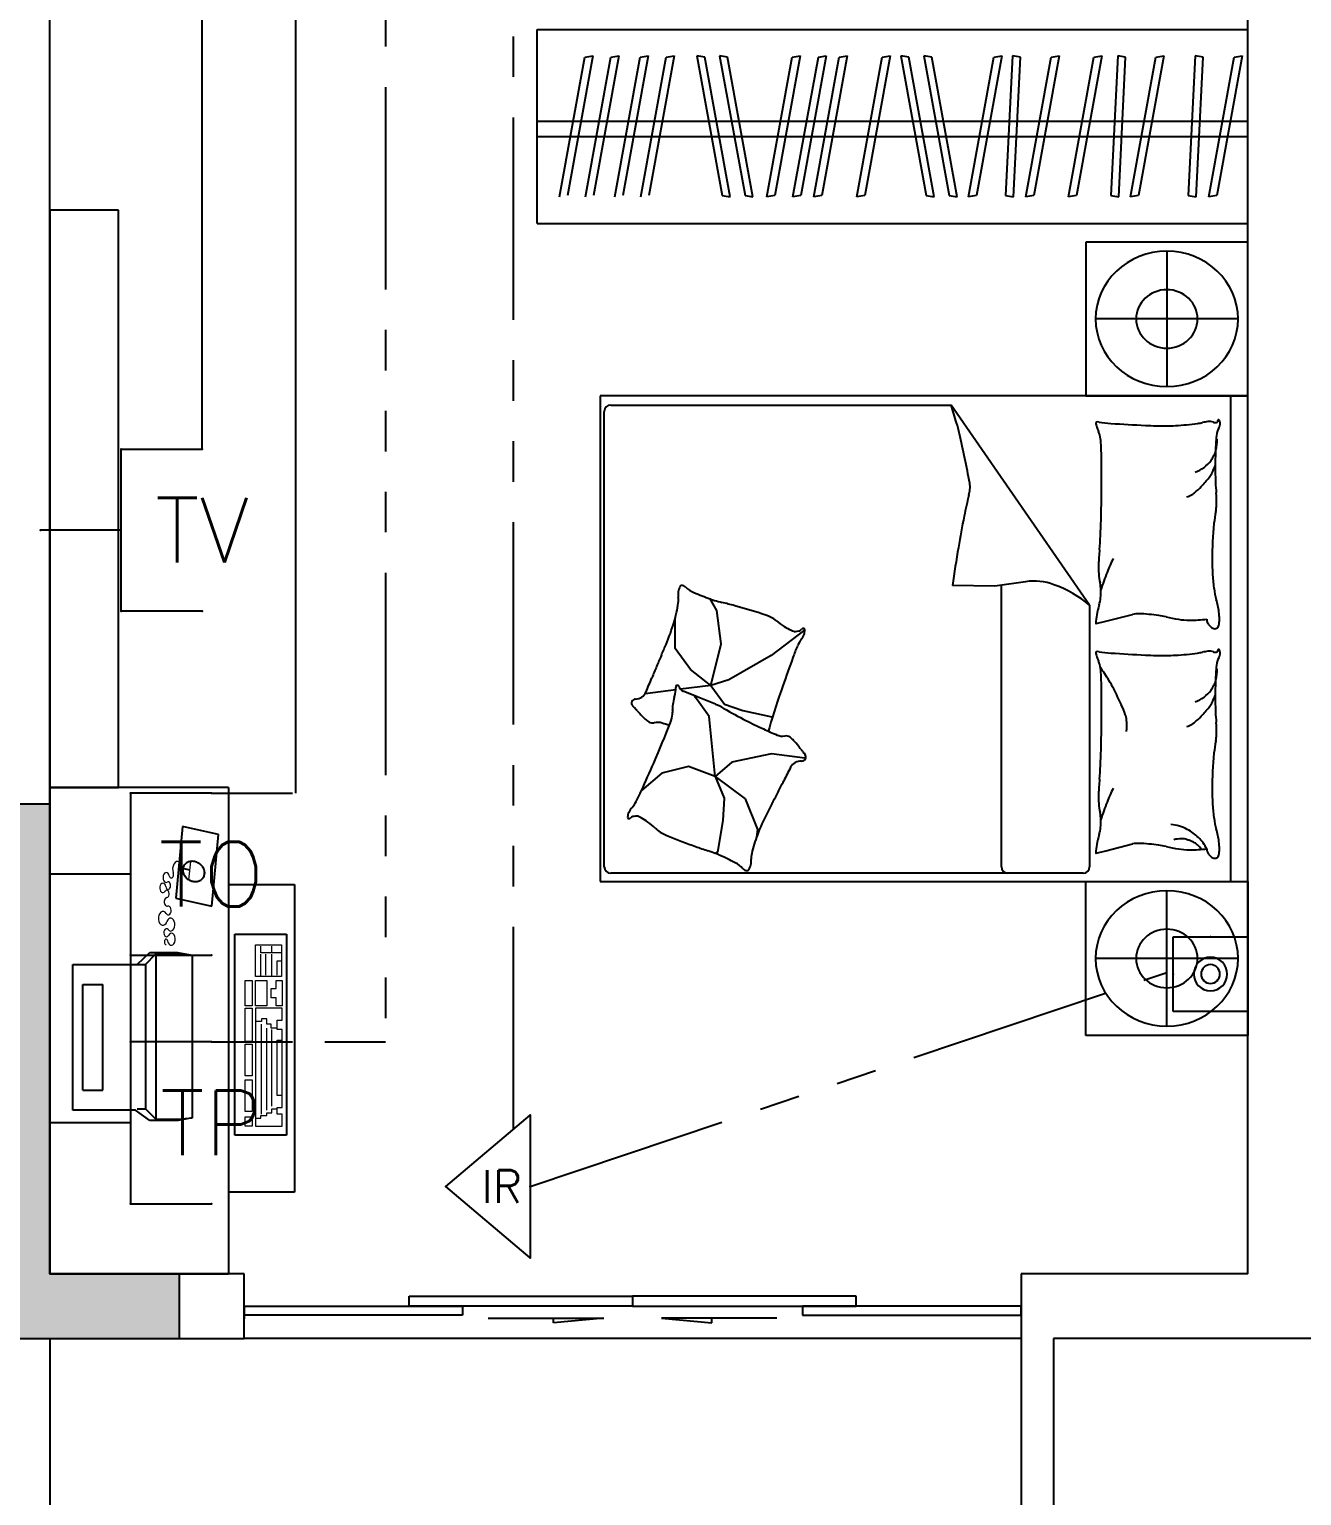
# Model space of a CAD drawing. Extents: x -41969 to 449372, y 65390 to 759577.
# Drawn here: x 286521 to 290451, y 702507 to 707036 of the extents above; entities that cross this region are included whole.
import ezdxf
from ezdxf.enums import TextEntityAlignment as Align

# ---------------------------------------------------------------- set-up
doc = ezdxf.new("R2010")
doc.units = 0
doc.header["$LTSCALE"] = 1000
doc.header["$MEASUREMENT"] = 0
for name, pattern in [('DASH', [0.35, 0.25, -0.1]), ('PHANTOM2', [1.25, 0.625, -0.125, 0.125, -0.125, 0.125, -0.125]), ('PHANTOM3', [1.5, 0.625, -0.125, 0.125, -0.125, 0.125, -0.125, 0.125, -0.125])]:
    doc.linetypes.add(name, pattern=pattern)
for name, color, linetype in [('EQUIP-消防', 241, 'Continuous'), ('EQUIP-通讯', 241, 'Continuous'), ('IN-door', 2, 'Continuous'), ('jg新结构柱', 9, 'Continuous'), ('WALL', 7, 'Continuous'), ('WIRE-照明', 120, 'Continuous'), ('装修家具', 8, 'Continuous')]:
    doc.layers.add(name, color=color, linetype=linetype)
doc.styles.add('_TEL_DIM', font='SIMPLEX', dxfattribs={"width": 0.8, "height": 3.5, "bigfont": 'HZTXT'})
doc.styles.add('DIM_FONT', font='SIMPLEX', dxfattribs={"width": 0.7, "bigfont": 'GBCBIG'})
doc.styles.get("Standard").update_dxf_attribs({"font": 'gbenor.shx', "bigfont": 'gbcbig.shx'})
doc.linetypes.add('TV', pattern='A,2.8,-0.1,["TV",_TEL_DIM,S=0.07,R=0,X=0,Y=-0.1],-0.52', length=3.42)

# ---------------------------------------------------------------- blocks, each defined once
blk = doc.blocks.new('A$C65FF3140')
at = {"color": 8}
for p, q in [((-8395.1, -6256.7), (-8395.1, -5656.7)), ((-8395.1, -5656.7), (-6200, -5656.7)), ((-8326.2, -6173.6), (-8247.9, -5742.2)), ((-8223.2, -5738.5), (-8301.6, -6169.9)), ((-8247.9, -5742.2), (-8223.2, -5738.5)), ((-8245.7, -6173.6), (-8167.3, -5742.2)), ((-8142.7, -5738.5), (-8221.1, -6169.9)), ((-8167.3, -5742.2), (-8142.7, -5738.5)), ((-8155.3, -6173.6), (-8077, -5742.2)), ((-8052.3, -5738.5), (-8130.7, -6169.9)), ((-8077, -5742.2), (-8052.3, -5738.5)), ((-8074.8, -6173.6), (-7996.4, -5742.2)), ((-7971.8, -5738.5), (-8050.1, -6169.9)), ((-7996.4, -5742.2), (-7971.8, -5738.5)), ((-7901.5, -5738.5), (-7823.2, -6169.9)), ((-7876.9, -5742.2), (-7901.5, -5738.5)), ((-7798.5, -6173.6), (-7876.9, -5742.2)), ((-7831.3, -5738.5), (-7752.9, -6169.9)), ((-7806.6, -5742.2), (-7831.3, -5738.5)), ((-7728.3, -6173.6), (-7806.6, -5742.2)), ((-7685.3, -6173.6), (-7606.9, -5742.2)), ((-7582.3, -5738.5), (-7660.6, -6169.9)), ((-7606.9, -5742.2), (-7582.3, -5738.5)), ((-7604.8, -6173.6), (-7526.4, -5742.2)), ((-7501.8, -5738.5), (-7580.1, -6169.9)), ((-7540.3, -6173.6), (-7462, -5742.2)), ((-7526.4, -5742.2), (-7501.8, -5738.5)), ((-7437.3, -5738.5), (-7515.7, -6169.9)), ((-7462, -5742.2), (-7437.3, -5738.5)), ((-7407.8, -6173.6), (-7329.5, -5742.2)), ((-7304.8, -5738.5), (-7383.2, -6169.9)), ((-7329.5, -5742.2), (-7304.8, -5738.5)), ((-7271.2, -5738.5), (-7192.9, -6169.9)), ((-7246.6, -5742.2), (-7271.2, -5738.5)), ((-7168.2, -6173.6), (-7246.6, -5742.2)), ((-7201, -5738.5), (-7122.6, -6169.9)), ((-7176.3, -5742.2), (-7201, -5738.5)), ((-7098, -6173.6), (-7176.3, -5742.2)), ((-7062.7, -6173.6), (-6984.3, -5742.2)), ((-6959.7, -5738.5), (-7038, -6169.9)), ((-6984.3, -5742.2), (-6959.7, -5738.5)), ((-6926.6, -5738.5), (-6948.2, -6169.9)), ((-6901.9, -5742.2), (-6926.6, -5738.5)), ((-6923.6, -6173.6), (-6901.9, -5742.2)), ((-6885.3, -6173.6), (-6807, -5742.2)), ((-6782.3, -5738.5), (-6860.7, -6169.9)), ((-6807, -5742.2), (-6782.3, -5738.5)), ((-6753.9, -6173.6), (-6675.5, -5742.2)), ((-6650.9, -5738.5), (-6729.2, -6169.9)), ((-6675.5, -5742.2), (-6650.9, -5738.5)), ((-6601.8, -5738.5), (-6623.5, -6169.9)), ((-6577.2, -5742.2), (-6601.8, -5738.5)), ((-6598.8, -6173.6), (-6577.2, -5742.2)), ((-6562.7, -6173.6), (-6484.3, -5742.2)), ((-6459.7, -5738.5), (-6538, -6169.9)), ((-6484.3, -5742.2), (-6459.7, -5738.5)), ((-6362.8, -5738.5), (-6384.5, -6169.9)), ((-6338.2, -5742.2), (-6362.8, -5738.5)), ((-6359.9, -6173.6), (-6338.2, -5742.2)), ((-6319.9, -6173.6), (-6241.6, -5742.2)), ((-6216.9, -5738.5), (-6295.3, -6169.9)), ((-6241.6, -5742.2), (-6216.9, -5738.5)), ((-8395.1, -5940.2), (-6200, -5940.2)), ((-6200, -5988.5), (-8395.1, -5988.5)), ((-7823.2, -6169.9), (-7798.5, -6173.6)), ((-7752.9, -6169.9), (-7728.3, -6173.6)), ((-7660.6, -6169.9), (-7685.3, -6173.6)), ((-7580.1, -6169.9), (-7604.8, -6173.6)), ((-7515.7, -6169.9), (-7540.3, -6173.6)), ((-7383.2, -6169.9), (-7407.8, -6173.6)), ((-7192.9, -6169.9), (-7168.2, -6173.6)), ((-7122.6, -6169.9), (-7098, -6173.6)), ((-7038, -6169.9), (-7062.7, -6173.6)), ((-6948.2, -6169.9), (-6923.6, -6173.6)), ((-6860.7, -6169.9), (-6885.3, -6173.6)), ((-6729.2, -6169.9), (-6753.9, -6173.6)), ((-6623.5, -6169.9), (-6598.8, -6173.6)), ((-6538, -6169.9), (-6562.7, -6173.6)), ((-6384.5, -6169.9), (-6359.9, -6173.6)), ((-6295.3, -6169.9), (-6319.9, -6173.6)), ((-9688.4, -6215), (-9900, -6215)), ((-9900, -6215), (-9900, -7998)), ((-9688.4, -7998), (-9688.4, -6215)), ((-8395.1, -6256.7), (-6200, -6256.7)), ((-6200, -6313.6), (-6700, -6313.6)), ((-6700, -6313.6), (-6700, -6788.6)), ((-6200, -6788.6), (-6200, -6313.6)), ((-6450, -6342.1), (-6450, -6760.1)), ((-6230, -6551.1), (-6670, -6551.1)), ((-6200, -6788.6), (-8200, -6788.6)), ((-8200, -6788.6), (-8200, -8288.6)), ((-6700, -6788.6), (-6200, -6788.6)), ((-6700, -6788.6), (-6200, -6788.6)), ((-6252.4, -8288.6), (-6252.4, -6788.6)), ((-6200, -8288.6), (-6200, -6788.6)), ((-8187.8, -8242.8), (-8187.8, -6837)), ((-8167.8, -6817), (-7115.9, -6817)), ((-6688.5, -7435.1), (-7115.9, -6817)), ((-6981.6, -7376.2), (-7111.7, -7374.5)), ((-6886.2, -7362.6), (-6981.6, -7376.2)), ((-6961.1, -8242.8), (-6961.1, -7373.3)), ((-7840.3, -7451.9), (-7860.3, -7415.8)), ((-7826.4, -7554.6), (-7840.3, -7451.9)), ((-6688.5, -7435.1), (-6688.5, -8242.8)), ((-6638.3, -7484), (-6555.7, -7463.4)), ((-7968.7, -7568.5), (-7968.7, -7475.6)), ((-7568.4, -7511), (-7672.4, -7590.2)), ((-6668.3, -7491.5), (-6638.3, -7484)), ((-7858, -7683.1), (-7826.4, -7554.6)), ((-7921.3, -7633.7), (-7968.7, -7568.5)), ((-7672.4, -7590.2), (-7802.7, -7665.3)), ((-7858, -7683.1), (-7921.3, -7633.7)), ((-7966.9, -7696.7), (-8061.5, -7708.6)), ((-7858, -7683.1), (-7952.2, -7694.9)), ((-7802.7, -7665.3), (-7858, -7683.1)), ((-7858, -7683.1), (-7816.6, -7740.5)), ((-7900.5, -7718.3), (-7944, -7700.6)), ((-7900, -7728.7), (-7908.6, -7716.7)), ((-7844.2, -7741.3), (-7900.5, -7718.3)), ((-7863.9, -7778.6), (-7900, -7728.7)), ((-7816.6, -7740.5), (-7759.3, -7760.2)), ((-7845, -7964.4), (-7863.9, -7778.6)), ((-7759.3, -7760.2), (-7670.4, -7780)), ((-7793.5, -7919.6), (-7845, -7964.4)), ((-7671.4, -7893.8), (-7793.5, -7919.6)), ((-7568.3, -7907.6), (-7671.4, -7893.8)), ((-8010.1, -7954), (-8072.6, -8007.6)), ((-7927.5, -7933.4), (-8010.1, -7954)), ((-7845, -7964.4), (-7927.5, -7933.4)), ((-7845, -7964.4), (-7752.2, -8033.2)), ((-7845, -7964.4), (-7817.5, -8031.4)), ((-9900, -7998), (-9900, -9500)), ((-9730.3, -7998), (-9900, -7998)), ((-9900, -7998), (-9688.4, -7998)), ((-9348.3, -7998), (-9730.3, -7998)), ((-9348.3, -7998), (-9348.3, -9500)), ((-7817.5, -8031.4), (-7821, -8100.3)), ((-7752.2, -8033.2), (-7714.4, -8127.8)), ((-7821, -8100.3), (-7838.2, -8198.3)), ((-9490.6, -8118.8, -88.9), (-9511.1, -8340.3, -88.9)), ((-9379.3, -8143.2, -88.9), (-9490.6, -8118.8, -88.9)), ((-9399.8, -8364.7, -88.9), (-9379.3, -8143.2, -88.9)), ((-7714.4, -8127.8), (-7717.8, -8151.9)), ((-6668.3, -8200.8), (-6638.3, -8193.3)), ((-6638.3, -8193.3), (-6555.7, -8172.6)), ((-7838.2, -8198.3), (-7844.6, -8201.6)), ((-9467.4, -8253.6, -88.9), (-9489.4, -8248.7, -88.9)), ((-6708.5, -8262.8), (-8167.8, -8262.8)), ((-9348.3, -8297.9), (-9144.6, -8297.9)), ((-9144.6, -8297.9), (-9144.6, -9248.2)), ((-8200, -8288.6), (-6200, -8288.6)), ((-6700, -8763.6), (-6700, -8288.6)), ((-6700, -8288.6), (-6200, -8288.6)), ((-6450, -8735.1), (-6450, -8317.1)), ((-6200, -8288.6), (-6200, -8763.6)), ((-9511.1, -8340.3, -88.9), (-9399.8, -8364.7, -88.9)), ((-9328.2, -9072.3), (-9328.2, -8451.4)), ((-9328.2, -8451.4), (-9169.1, -8451.4)), ((-9169.1, -8451.4), (-9169.1, -9072.3)), ((-9630.6, -8544.9), (-9590.8, -8508.2)), ((-9604.1, -8544.9), (-9572.2, -8512.3)), ((-9590.8, -8508.2), (-9505.9, -8508.2)), ((-9572.2, -8512.3), (-9572.2, -9022.9)), ((-9572.2, -8512.3), (-9503.3, -8512.3)), ((-9505.9, -8508.2), (-9460.8, -8516.3)), ((-9503.3, -8512.3), (-9460.8, -8516.3)), ((-9829.5, -8994.3), (-9829.5, -8544.9)), ((-9829.5, -8544.9), (-9630.6, -8544.9)), ((-9630.6, -8544.9), (-9604.1, -8544.9)), ((-9604.1, -8544.9), (-9604.1, -8990.2)), ((-9460.8, -8516.3), (-9460.8, -9018.8)), ((-6230, -8526.1), (-6670, -8526.1)), ((-9797.7, -8933), (-9797.7, -8606.2)), ((-9797.7, -8606.2), (-9736.7, -8606.2)), ((-9736.7, -8933), (-9736.7, -8606.2)), ((-6200, -8763.6), (-6700, -8763.6)), ((-9797.7, -8933), (-9736.7, -8933)), ((-9635.9, -8994.3), (-9829.5, -8994.3)), ((-9590.8, -9027), (-9635.9, -8994.3)), ((-9630.6, -8990.2), (-9604.1, -8990.2)), ((-9604.1, -8990.2), (-9572.2, -9022.9)), ((-9503.3, -9027), (-9590.8, -9027)), ((-9572.2, -9022.9), (-9503.3, -9022.9)), ((-9460.8, -9018.8), (-9503.3, -9027)), ((-9503.3, -9022.9), (-9460.8, -9018.8)), ((-9169.1, -9072.3), (-9328.2, -9072.3)), ((-9144.6, -9248.2), (-9348.3, -9248.2)), ((-9900, -9500), (-9348.3, -9500))]:
    blk.add_line(p, q, dxfattribs=at)
at = {"color": 8, "lineweight": 13}
for p, q in [((-9470.5, -8283.3, -88.9), (-9464.6, -8226.3, -88.9)), ((-9264.6, -8582.1), (-9264.6, -8484.1)), ((-9264.6, -8484.1), (-9185, -8484.1)), ((-9248.7, -8508.6), (-9248.7, -8488.1)), ((-9214.2, -8508.6), (-9248.7, -8508.6)), ((-9248.7, -8582.1), (-9248.7, -8512.6)), ((-9232.7, -8578), (-9232.7, -8512.6)), ((-9214.2, -8508.6), (-9214.2, -8488.1)), ((-9185, -8508.6), (-9214.2, -8508.6)), ((-9214.2, -8582.1), (-9214.2, -8512.6)), ((-9185, -8484.1), (-9185, -8582.1)), ((-9198.3, -8533.1), (-9185, -8533.1)), ((-9198.3, -8578), (-9198.3, -8533.1)), ((-9296.4, -8594.3), (-9275.2, -8594.3)), ((-9296.4, -8672), (-9296.4, -8594.3)), ((-9275.2, -8594.3), (-9275.2, -8672)), ((-9185, -8582.1), (-9264.6, -8582.1)), ((-9264.6, -8594.3), (-9230.1, -8594.3)), ((-9264.6, -8672), (-9264.6, -8594.3)), ((-9230.1, -8594.3), (-9230.1, -8672)), ((-9200.9, -8594.3), (-9182.4, -8594.3)), ((-9200.9, -8618.9), (-9200.9, -8594.3)), ((-9182.4, -8594.3), (-9182.4, -8672)), ((-9216.8, -8618.9), (-9200.9, -8618.9)), ((-9216.8, -8647.5), (-9216.8, -8618.9)), ((-9200.9, -8647.5), (-9216.8, -8647.5)), ((-9200.9, -8672), (-9200.9, -8647.5)), ((-9275.2, -8672), (-9296.4, -8672)), ((-9296.4, -8782.3), (-9296.4, -8680.1)), ((-9296.4, -8680.1), (-9275.2, -8680.1)), ((-9275.2, -8680.1), (-9275.2, -8782.3)), ((-9230.1, -8672), (-9264.6, -8672)), ((-9264.6, -8680.1), (-9264.6, -9043.7)), ((-9182.4, -8680.1), (-9264.6, -8680.1)), ((-9182.4, -8672), (-9200.9, -8672)), ((-9182.4, -8716.9), (-9182.4, -8680.1)), ((-9246, -8721), (-9261.9, -8721)), ((-9246, -8712.8), (-9246, -8721)), ((-9230.1, -8712.8), (-9246, -8712.8)), ((-9246, -9006.9), (-9246, -8729.1)), ((-9230.1, -8729.1), (-9230.1, -8712.8)), ((-9216.8, -8729.1), (-9230.1, -8729.1)), ((-9216.8, -8741.4), (-9216.8, -8729.1)), ((-9198.3, -8745.5), (-9198.3, -8716.9)), ((-9198.3, -8716.9), (-9182.4, -8716.9)), ((-9275.2, -8782.3), (-9296.4, -8782.3)), ((-9230.1, -8994.7), (-9230.1, -8741.4)), ((-9200.9, -8741.4), (-9216.8, -8741.4)), ((-9214.2, -8982.4), (-9214.2, -8745.5)), ((-9182.4, -8745.5), (-9198.3, -8745.5)), ((-9198.3, -8949.7), (-9198.3, -8778.2)), ((-9198.3, -8778.2), (-9182.4, -8778.2)), ((-9182.4, -8986.5), (-9182.4, -8745.5)), ((-9296.4, -8888.5), (-9296.4, -8790.4)), ((-9296.4, -8790.4), (-9275.2, -8790.4)), ((-9275.2, -8790.4), (-9275.2, -8888.5)), ((-9275.2, -8888.5), (-9296.4, -8888.5)), ((-9296.4, -8998.8), (-9296.4, -8900.7)), ((-9296.4, -8900.7), (-9275.2, -8900.7)), ((-9275.2, -8900.7), (-9275.2, -8998.8)), ((-9182.4, -8949.7), (-9198.3, -8949.7)), ((-9275.2, -8998.8), (-9296.4, -8998.8)), ((-9248.7, -9011), (-9230.1, -9011)), ((-9248.7, -9019.2), (-9248.7, -9011)), ((-9230.1, -9002.8), (-9214.2, -9002.8)), ((-9230.1, -9011), (-9230.1, -9002.8)), ((-9214.2, -8990.6), (-9198.3, -8990.6)), ((-9214.2, -9002.8), (-9214.2, -8990.6)), ((-9198.3, -8986.5), (-9182.4, -8986.5)), ((-9198.3, -9006.9), (-9198.3, -8986.5)), ((-9182.4, -9006.9), (-9198.3, -9006.9)), ((-9182.4, -9043.7), (-9182.4, -9006.9)), ((-9296.4, -9015.1), (-9275.2, -9015.1)), ((-9296.4, -9043.7), (-9296.4, -9015.1)), ((-9275.2, -9043.7), (-9296.4, -9043.7)), ((-9275.2, -9015.1), (-9275.2, -9043.7)), ((-9264.6, -9043.7), (-9182.4, -9043.7)), ((-9261.9, -9019.2), (-9248.7, -9019.2))]:
    blk.add_line(p, q, dxfattribs=at)
at = {"color": 8}
for centre, radius, start, end in [((-8167.8, -6837), 20, 90, 180), ((-8863.9, -7376.1), 1835.1, 15.9352, 17.7364), ((-7731.4, -7052.7), 657.4, 12.9255, 15.9352), ((-6668, -6871.2), 1.32, 106.6978, 187.1204), ((-6582.5, -6860.6), 87.5, 187.1204, 196.2212), ((-6662.8, -6888.5), 19.3, 80.0016, 106.6978), ((-6603.7, -6553.1), 321.2, 260.0016, 266.4951), ((-5789.7, 6736.3), 13635.6, 266.49514, 266.94504), ((-6443.6, -5516.6), 1365.2, 266.945, 268.3669), ((-6463.2, -6202.8), 678.7, 268.3669, 273.3687), ((-6477, -5968.9), 913.1, 273.3687, 277.6809), ((-6381.5, -6677.2), 198.3, 277.6809, 282.1095), ((-6288.2, -7111.6), 246, 98.1335, 102.1095), ((-6318.4, -6900.5), 32.8, 68.579, 98.1335), ((-6300.7, -6855.5), 15.6, 248.579, 291.9904), ((-6296.5, -6866), 4.28, 291.9904, 11.8931), ((-6290, -6864.6), 2.32, 70.436, 191.8931), ((-6314.3, -6874), 28.9, 329.3487, 4.3025), ((-6290.4, -6865.7), 3.42, 21.7883, 70.436), ((-6310.5, -6873.7), 25.1, 4.3025, 21.7883), ((-11052.2, -7814.9), 4064.6, 10.7276, 12.9255), ((-6592.8, -6863.6), 76.7, 196.2212, 207.2841), ((-6701.2, -6919.5), 45.3, 12.869, 27.2841), ((-6799.3, -6941.9), 145.9, 3.574, 12.869), ((-5479.4, -6986.5), 820.8, 174.7408, 178.0921), ((-6393.8, -6929.8), 99.2, 344.0648, 4.2159), ((-6243.1, -6916.2), 53.9, 149.3487, 174.7408), ((-7815.4, -7005.4), 1164, 0.2865, 3.574), ((-6393.8, -6929.8), 99.2, 323.9136, 344.0648), ((-4806.3, -7008.9), 1494.3, 178.0921, 180.5757), ((-12369.9, -7028.1), 5718.5, 359.0296, 0.2865), ((-6393.8, -6929.8), 99.2, 288.4397, 306.1766), ((-6393.8, -6929.8), 99.2, 306.1766, 323.9136), ((-6519.3, -6921.2), 234, 332.7604, 339.1397), ((-7115.8, -7069.1), 58.1, 352.2696, 10.7276), ((-6626.3, -6797.6), 391.6, 316.1885, 321.6114), ((-6379.5, -6993.2), 76.8, 321.6114, 332.7604), ((-5427.4, -7015.2), 873.2, 180.5757, 184.8018), ((-4612.1, -7669.2), 2515.8, 166.8096, 168.3259), ((-7250.6, -7050.8), 194.2, 346.8096, 352.2696), ((-6467, -6916.7), 200.2, 293.0028, 298.3168), ((-6395.4, -7049.5), 49.3, 298.3168, 309.0349), ((-6506.2, -6912.9), 225.2, 309.0349, 316.1885), ((-6586.2, -7112.5), 289.7, 357.4614, 4.8018), ((-10013.9, -7068), 3362.2, 357.3904, 359.0296), ((-5778.1, -7239.2), 529.3, 169.8101, 173.9133), ((-6449, -7118.6), 152.4, 349.8101, 357.4614), ((-4541.4, -7683.8), 2588, 168.3259, 170.505), ((-5261.3, -7294.3), 1049, 173.9133, 180), ((-7870.4, -7165.7), 1216.5, 355.3824, 357.3904), ((-3365.7, -7880.5), 3780.1, 170.505, 172.308), ((-5257.7, -7376.8), 1404.8, 175.3824, 177.2509), ((-5948, -7606.4), 738.7, 154.6889, 156.5156), ((-6431, -7320.4), 230.1, 177.2509, 191.5586), ((-5948, -7606.4), 738.7, 158.3423, 160.572), ((-5948, -7606.4), 738.7, 156.5156, 158.3423), ((-5627.6, -7294.3), 682.7, 180, 187.5469), ((-7908.6, -7401.1), 50.9, 152.7041, 171.3557), ((-7948.7, -7380.4), 5.8, 95.3572, 152.7041), ((-7947.6, -7391.3), 16.8, 44.9045, 95.3572), ((-7882.3, -7326.2), 75.5, 224.9045, 248.0627), ((-6860.7, -7540.9), 180.1, 69.8512, 98.1356), ((-6927.8, -7723.9), 375.1, 50.3555, 69.8512), ((-6799.4, -7395.7), 145.9, 353.5659, 11.5586), ((-5948, -7606.4), 738.7, 160.572, 162.8018), ((-7899.7, -7402.4), 59.9, 171.3557, 187.784), ((-8021.5, -7419.1), 63, 351.7707, 7.784), ((-6916, -4927.1), 2661.9, 248.0627, 249.2227), ((-7796.5, -7247.8), 179.8, 249.2227, 253.6878), ((-7693.8, -6896.8), 545.4, 253.6878, 256.159), ((-8218.6, -9026.7), 1648.1, 74.7375, 76.159), ((-6773.4, -7398.7), 119.7, 342.6136, 353.5659), ((-6064.2, -7352.2), 242.2, 187.5469, 195.744), ((-6590.7, -7500.6), 304.8, 8.4372, 15.744), ((-8384.6, -7366.5), 430, 343.6473, 351.7707), ((-8312, -9369.1), 2003, 72.1604, 74.7375), ((-7758.6, -7649.4), 196.5, 63.9265, 72.1604), ((-6399.4, -7509.9), 270.8, 170.5159, 175.9171), ((-6439.9, -7503.1), 229.7, 162.6136, 170.5159), ((-6539.3, -7529.1), 67.7, 87.3351, 104.0452), ((-6566.8, -8119.5), 658.8, 81.9949, 87.3351), ((-6519.2, -7781.2), 317.1, 77.8016, 81.9949), ((-6265.8, -6609.1), 882, 257.8016, 260.3156), ((-6448.7, -7479.5), 161.1, 0, 8.4372), ((-8570.5, -7312), 623.6, 336.9038, 343.6473), ((-7707.8, -7545.7), 81, 50.2995, 63.9265), ((-7532.2, -7334.1), 194, 230.2995, 239.0944), ((-7451, -7198.5), 352, 239.0944, 243.1821), ((-7592.1, -7477.5), 39.3, 243.1821, 255.4291), ((-7598.1, -7500.8), 15.3, 255.4291, 272.7286), ((-7601.1, -7439), 77.1, 272.7286, 280.4074), ((-7589.7, -7501), 14.2, 280.4074, 323.4208), ((-7573.3, -7513.2), 6.3, 76.7192, 143.4208), ((-7572.8, -7511.4), 4.43, 3.9484, 76.7192), ((-7603.6, -7513.5), 35.2, 339.6548, 3.9484), ((-6668.6, -7490.6), 0.917, 175.9171, 284.0449), ((-6379.9, -7277.5), 204, 260.3156, 270), ((-6379.9, -6989.6), 491.8, 270, 276.2324), ((-6292.7, -7475.8), 34.2, 184.4002, 243.4195), ((-6302.1, -7494.6), 13.1, 243.4195, 348.7276), ((-6377.9, -7479.5), 90.4, 348.7276, 0), ((-13367.2, -5266.4), 5838.3, 336.54767, 336.9038), ((-6818.9, -7884.3), 837.1, 157.2931, 159.8713), ((-7518, -7591.7), 79.2, 141.4146, 157.2931), ((-7626.9, -7504.8), 60.1, 321.4146, 339.6548), ((-2413.4, -10018.4), 6101.9, 156.54767, 156.89602), ((-2821.7, -9349.3), 5094.2, 159.8713, 160.9164), ((-6668, -7580.5), 1.32, 106.6978, 187.1204), ((-6582.5, -7569.8), 87.5, 187.1204, 196.2212), ((-6662.8, -7597.7), 19.3, 80.0016, 106.6978), ((-6592.8, -7572.8), 76.7, 196.2212, 207.2841), ((-6701.2, -7628.7), 45.3, 12.869, 27.2841), ((-6603.7, -7262.4), 321.2, 260.0016, 266.4951), ((-5789.7, 6027.1), 13635.6, 266.49514, 266.94504), ((-6443.6, -6225.8), 1365.2, 266.945, 268.3669), ((-6463.2, -6912), 678.7, 268.3669, 273.3687), ((-6477, -6678.1), 913.1, 273.3687, 277.6809), ((-6381.5, -7386.4), 198.3, 277.6809, 282.1095), ((-6288.2, -7820.9), 246, 98.1335, 102.1095), ((-6318.4, -7609.8), 32.8, 68.579, 98.1335), ((-6300.7, -7564.7), 15.6, 248.579, 291.9904), ((-6243.1, -7625.5), 53.9, 149.3487, 174.7408), ((-6296.5, -7575.2), 4.28, 291.9904, 11.8931), ((-6290, -7573.9), 2.32, 70.436, 191.8931), ((-6314.3, -7583.2), 28.9, 329.3487, 4.3025), ((-6290.4, -7574.9), 3.42, 21.7883, 70.436), ((-6310.5, -7583), 25.1, 4.3025, 21.7883), ((-6171.3, -8415.2), 2016.2, 156.896, 157.9812), ((-6799.3, -7651.1), 145.9, 3.574, 12.869), ((-7246, -8054.5), 728.6, 32.135, 35.8263), ((-7815.4, -7714.6), 1164, 0.2865, 3.574), ((-5479.4, -7695.8), 820.8, 174.7408, 178.0921), ((-6393.8, -7639.1), 99.2, 344.0648, 4.2159), ((-10911.8, -6498.2), 3097.2, 337.1056, 337.9812), ((-8160.5, -7669.7), 195.5, 345.1193, 352.0178), ((-8000.5, -7692.1), 34, 352.0178, 4.2593), ((-7957.5, -7688.9), 9.2, 160.6201, 184.2593), ((-7961.7, -7687.4), 4.67, 17.1867, 160.6201), ((-7935.3, -7679.2), 23.1, 197.1867, 247.7645), ((-4663.8, -8712), 3145, 160.9164, 163.3915), ((-6893.7, -7833.2), 312.6, 26.4985, 32.135), ((-7895.7, -8332.8), 1432.3, 24.3265, 26.4985), ((-6393.8, -7639.1), 99.2, 306.1766, 323.9136), ((-6393.8, -7639.1), 99.2, 323.9136, 344.0648), ((-4806.3, -7718.2), 1494.3, 178.0921, 180.5757), ((-8090.6, -7737.7), 12.7, 91.1504, 223.2095), ((-8091.6, -7689.1), 35.9, 271.1504, 337.1056), ((-7905.4, -7751.5), 71.2, 172.3216, 184.5118), ((-7798.2, -7765.9), 179.4, 165.1193, 172.3216), ((-7925.3, -7939.7), 214.3, 60.064, 67.7645), ((-12369.9, -7737.4), 5718.5, 359.0296, 0.2865), ((-7052.3, -7951.5), 506.6, 20.6743, 24.3265), ((-6393.8, -7639.1), 99.2, 288.4397, 306.1766), ((-6379.5, -7702.4), 76.8, 321.6114, 332.7604), ((-6519.3, -7630.4), 234, 332.7604, 339.1397), ((-5427.4, -7724.4), 873.2, 180.5757, 184.8018), ((-8049.1, -7698.7), 69.7, 223.2095, 228.5233), ((-8125.2, -7784.8), 45.2, 41.9246, 48.5233), ((-8376.2, -8010.2), 382.5, 40.6122, 41.9246), ((-7584.4, -7331.2), 660.5, 220.6122, 221.611), ((-7915.5, -7625.3), 217.6, 221.611, 227.9183), ((-8009.5, -7729.4), 77.4, 227.9183, 238.5023), ((-8092.2, -7755.2), 116.6, 338.9957, 351.8784), ((-8042.5, -7762.3), 66.3, 351.8784, 4.5118), ((-7037.3, -6397.6), 1565.2, 240.064, 242.9116), ((-6632.5, -7793.1), 58, 4.0828, 20.6743), ((-6846, -7808.3), 272.1, 356.4448, 4.0828), ((-6506.2, -7622.1), 225.2, 309.0349, 316.1885), ((-6626.3, -7506.9), 391.6, 316.1885, 321.6114), ((-8038.1, -7776.1), 22.6, 238.5023, 282.4451), ((-10919.4, -6669.7), 3145, 336.5205, 338.9957), ((-8023.4, -7842.9), 45.8, 71.9797, 102.4451), ((-8320.2, -8755.5), 1005.4, 70.6552, 71.9797), ((-6981.9, -6289.3), 1686.8, 242.9116, 244.9471), ((-7270.4, -6906.6), 1005.4, 244.9471, 247.5838), ((-7565.9, -7846.4), 116.6, 163.3915, 169.2634), ((-10013.9, -7777.3), 3362.2, 357.3904, 359.0296), ((-6467, -7625.9), 200.2, 293.0028, 298.3168), ((-6395.4, -7758.7), 49.3, 298.3168, 309.0349), ((-6586.2, -7821.8), 289.7, 357.4614, 4.8018), ((-7636.4, -7793.7), 45.8, 247.5838, 278.0492), ((-7626.8, -7861.5), 22.6, 54.1064, 98.0492), ((-7658.9, -7905.9), 77.4, 43.5224, 54.1064), ((-7760.6, -8002.4), 217.6, 37.2151, 43.5224), ((-8113.3, -8270.3), 660.5, 36.2163, 37.2151), ((-5778.1, -7948.4), 529.3, 169.8101, 173.9133), ((-6449, -7827.8), 152.4, 349.8101, 357.4614), ((-12707.3, -5893.1), 5094.2, 335.4754, 336.5205), ((-7580.1, -7952.3), 35.9, 86.7545, 152.7098), ((-7271.8, -7654), 382.5, 216.2163, 217.5287), ((-7577.4, -7903.8), 12.7, 266.7545, 38.8136), ((-7539.3, -7859.5), 45.2, 217.5287, 224.1274), ((-7621.8, -7939.5), 69.7, 38.8136, 44.1274), ((-5261.3, -8003.5), 1049, 173.9133, 180), ((-4859.6, -9355.9), 3097.2, 152.7098, 153.5853), ((-7870.4, -7875), 1216.5, 355.3824, 357.3904), ((-8834.2, -7660.2), 837.1, 332.8972, 335.4754), ((-13063.1, -5194.6), 6101.9, 332.15178, 332.50014), ((-9439.1, -7081.1), 2016.2, 332.5001, 333.5853), ((-5257.7, -8086), 1404.8, 175.3824, 177.2509), ((-5948, -8315.6), 738.7, 154.6889, 156.5156), ((-5627.6, -8003.5), 682.7, 180, 187.5469), ((-8057.6, -8100.5), 60.1, 137.0187, 155.2589), ((-8159.5, -8005.5), 79.2, 317.0187, 332.8972), ((-2505.7, -10772.3), 5838.3, 152.15178, 152.50792), ((-6431, -8029.7), 230.1, 177.2509, 191.5586), ((-5948, -8315.6), 738.7, 158.3423, 160.572), ((-5948, -8315.6), 738.7, 156.5156, 158.3423), ((-8080.2, -8090), 35.2, 155.2589, 179.5525), ((-8111, -8089.8), 4.43, 179.5525, 252.3233), ((-8110.4, -8088), 6.3, 252.3233, 319.0249), ((-8095, -8101.4), 14.2, 96.0115, 139.0249), ((-8088.4, -8164.1), 77.1, 88.3327, 96.0115), ((-8086.6, -8102.2), 15.3, 71.0332, 88.3327), ((-8094.4, -8125), 39.3, 58.7862, 71.0332), ((-8256.4, -8392.4), 352, 54.6985, 58.7862), ((-8165.1, -8263.4), 194, 45.9036, 54.6985), ((-7131.6, -8365), 623.6, 152.5079, 159.2514), ((-6799.4, -8105), 145.9, 353.5659, 11.5586), ((-5948, -8315.6), 738.7, 160.572, 162.8018), ((-6064.2, -8061.4), 242.2, 187.5469, 195.744), ((-7973.8, -8065.9), 81, 225.9036, 239.5306), ((-7915.2, -7966.4), 196.5, 239.5306, 247.7645), ((-7231.6, -6294.2), 2003, 247.7645, 250.3416), ((-7312.7, -8296.4), 430, 159.2514, 167.3748), ((-6439.9, -8212.3), 229.7, 162.6136, 170.5159), ((-6773.4, -8107.9), 119.7, 342.6136, 353.5659), ((-6451.2, -8251.8), 139.9, 73.485, 84.3689), ((-6451.2, -8251.8), 139.9, 62.6012, 73.485), ((-6451.2, -8251.8), 139.9, 44.9024, 62.6012), ((-6590.7, -8209.8), 304.8, 8.4372, 15.744), ((-7351, -6628.4), 1648.1, 250.3416, 251.7631), ((-8037.5, -8711.8), 545.4, 69.2919, 71.7631), ((-6399.4, -8219.1), 270.8, 170.5159, 175.9171), ((-6539.3, -8238.3), 67.7, 87.3351, 104.0452), ((-6566.8, -8828.7), 658.8, 81.9949, 87.3351), ((-6519.2, -8490.4), 317.1, 77.8016, 81.9949), ((-6265.8, -7318.3), 882, 257.8016, 260.3156), ((-6404.9, -8248), 91.5, 90, 104.6851), ((-6379.9, -7986.7), 204, 260.3156, 270), ((-6404.9, -8212.6), 56.2, 71.2201, 90), ((-6453, -8354.1), 205.6, 68.1851, 71.2201), ((-6379.9, -7698.9), 491.8, 270, 276.2324), ((-6432.8, -8303.5), 151.1, 64.6449, 68.1851), ((-6390.6, -8214.5), 52.6, 48.5571, 64.6449), ((-6415.3, -8242.4), 89.9, 36.2641, 48.5571), ((-6451.2, -8251.8), 139.9, 27.2036, 44.9024), ((-6292.7, -8185), 34.2, 184.4002, 243.4195), ((-6448.7, -8188.7), 161.1, 0, 8.4372), ((-6377.9, -8188.7), 90.4, 348.7276, 0), ((-7908.2, -8369.7), 179.8, 64.8268, 69.2919), ((-8963.9, -10616.1), 2661.9, 63.6668, 64.8268), ((-7816.7, -8298.2), 75.5, 40.5086, 63.6668), ((-7784.7, -8225.5), 50.9, 328.3083, 346.9598), ((-7793.4, -8223.5), 59.9, 346.9598, 3.3881), ((-7670.8, -8216.2), 63, 167.3748, 183.3881), ((-6668.6, -8199.9), 0.917, 175.9171, 284.0449), ((-6302.1, -8203.8), 13.1, 243.4195, 348.7276), ((-8167.8, -8242.8), 20, 180, 270), ((-7746.5, -8238.2), 16.8, 220.5086, 270.9614), ((-7746.3, -8249.2), 5.8, 270.9614, 328.3083), ((-6941.1, -8242.8), 20, 180, 270), ((-6708.5, -8242.8), 20, 270, 0)]:
    blk.add_arc(centre, radius, start, end, dxfattribs=at)
at = {"color": 8, "linetype": 'Continuous', "extrusion": (0, 0, -1)}
blk.add_ellipse((-6450, -6551.1), major_axis=(-220, 0), ratio=0.95, dxfattribs=at)
at = {"color": 8, "extrusion": (0, 0, -1)}
blk.add_ellipse((-6450, -6551.1), major_axis=(-95, 0), ratio=0.95, dxfattribs=at)
at = {"color": 8, "lineweight": 13}
for centre, major_axis, start_param, end_param in [((-9505.2, -8250.4, -88.9), (0, 24), 4.712389, 8.350346), ((-9540.7, -8276, -88.9), (0, 15.2), -1.213615, 3.502236), ((-9525, -8266.9, -88.9), (0, 10.7), 1.927978, 5.208754), ((-9550.9, -8308.4, -88.9), (0, 14.5), -1.287623, 3.939434), ((-9538.8, -8326.5, -88.9), (0, 11.5), 3.196719, 7.081027), ((-9534.6, -8301.1, -88.9), (0, 11.7), 1.85397, 6.643828), ((-9537.9, -8351.4, -88.9), (0, 13.4), 0.055126, 3.351464), ((-9534.2, -8378, -88.9), (0, 13.8), 2.334942, 6.493057), ((-9550.8, -8402.4, -88.9), (0, 21.5), -0.806651, 4.231932), ((-9526.9, -8421.5, -88.9), (0, 19.9), 2.473279, 7.373525), ((-9539.9, -8446.8, -88.9), (0, 12.4), -0.668314, 4.00917), ((-9541.1, -8475, -88.9), (0, 8.17), -1.262221, 3.228162), ((-9524.6, -8466.8, -88.9), (0, 18.6), 1.879371, 7.150762)]:
    blk.add_ellipse(centre, major_axis=major_axis, ratio=0.649296, start_param=start_param, end_param=end_param, dxfattribs=at)
at = {"color": 8}
for centre, major_axis, start_param, end_param in [((-9477.6, -8252.9, -88.9), (0, 18.6), 0.820409, 1.437245), ((-9468.2, -8266.4, -88.9), (0, 38.5), 0.395098, 0.820409), ((-9462.9, -8286.1, -88.9), (0, 59.8), 0.103831, 0.395098), ((-9460.8, -8315.9, -88.9), (0, 89.8), -0.133552, 0.103831), ((-9460.8, -8315.9, -88.9), (0, 89.8), -0.370934, -0.133552), ((-9453.8, -8287.9, -88.9), (0, 59.8), -0.662201, -0.370934), ((-9445.3, -8271.2, -88.9), (0, 38.5), -1.087512, -0.662201), ((-9477.6, -8252.9, -88.9), (0, 18.6), 1.437245, 2.05408), ((-9466.2, -8243.6, -88.9), (0, 38.5), 2.05408, 2.479391), ((-9457.7, -8226.8, -88.9), (0, 59.8), 2.479391, 2.770659), ((-9450.6, -8198.9, -88.9), (0, 89.8), 2.770659, 3.008041), ((-9448.6, -8228.7, -88.9), (0, 59.8), 3.245423, 3.536691), ((-9443.3, -8248.4, -88.9), (0, 38.5), 3.536691, 3.962002), ((-9433.8, -8261.9, -88.9), (0, 18.6), 3.962002, 4.578837), ((-9433.8, -8261.9, -88.9), (0, 18.6), 4.578837, 5.195673), ((-9450.6, -8198.9, -88.9), (0, 89.8), 3.008041, 3.245423)]:
    blk.add_ellipse(centre, major_axis=major_axis, ratio=0.649296, start_param=start_param, end_param=end_param, dxfattribs=at)
at = {"color": 8, "linetype": 'Continuous', "extrusion": (0, 0, -1)}
blk.add_ellipse((-6450, -8526.1), major_axis=(220, 0), ratio=0.95, start_param=3.141593, end_param=9.424778, dxfattribs=at)
at = {"color": 8, "extrusion": (0, 0, -1)}
blk.add_ellipse((-6450, -8526.1), major_axis=(95, 0), ratio=0.95, start_param=3.141593, end_param=9.424778, dxfattribs=at)
at = {"color": 8, "ltscale": 1e-06, "style": 'DIM_FONT', "text_generation_flag": 4, "width": 0.8, "flags": 9}
for tag, p, rotation in [('YSIZE', (7913.6, 18100), 270), ('XSIZE', (7913.6, 18100), 270), ('YSIZE', (5350, 12479.8), 270.0001), ('XSIZE', (5350, 12479.8), 270.0001), ('YSIZE', (7913.6, 10300), 270), ('XSIZE', (7913.6, 10300), 270), ('YSIZE', (5350, 4679.8), 270.0001), ('XSIZE', (5350, 4679.8), 270.0001), ('YSIZE', (-4020.2, -3750), 180.0001), ('XSIZE', (-4020.2, -3750), 180.0001), ('YSIZE', (3779.8, -3750), 180.0001), ('XSIZE', (3779.8, -3750), 180.0001), ('YSIZE', (12500, -4413.7), 270.0001), ('XSIZE', (12500, -4413.7), 270.0001), ('XSIZE', (12451, -6050.4), 180), ('YSIZE', (12451, -6050.4), 180), ('YSIZE', (10569.5, -6235.4), 180), ('XSIZE', (10569.5, -6235.4), 180), ('XSIZE', (-6200, -6313.6), 180), ('YSIZE', (-6200, -6313.6), 180), ('XSIZE', (1600, -6313.6), 180), ('YSIZE', (1600, -6313.6), 180)]:
    blk.add_attdef(tag, p, '', height=0.5, rotation=rotation, dxfattribs=at)
at = {"color": 8, "style": 'DIM_FONT', "oblique": 0, "width": 0.8, "flags": 9}
for tag, p, rotation in [('YSIZE', (5516.7, 17078.2), 360), ('XSIZE', (5516.7, 17078.2), 360), ('YSIZE', (5516.7, 9278.2), 360), ('XSIZE', (5516.7, 9278.2), 360), ('YSIZE', (-7221.8, -3916.7), 270), ('XSIZE', (-7221.8, -3916.7), 270), ('YSIZE', (578.2, -3916.7), 270), ('XSIZE', (578.2, -3916.7), 270)]:
    blk.add_attdef(tag, p, '', height=0.413, rotation=rotation, dxfattribs=at)
at = {"color": 8, "ltscale": 1e-06, "style": 'DIM_FONT', "width": 0.8, "flags": 9}
for tag, p, rotation in [('YSIZE', (5350, 16101), 89.9999), ('XSIZE', (5350, 16101), 89.9999), ('XSIZE', (7913.6, 10500), 90), ('YSIZE', (7913.6, 10500), 90), ('YSIZE', (7913.6, 2700.1), 90), ('XSIZE', (7913.6, 2700.1), 90), ('YSIZE', (-16900, -4413.7), 269.9999), ('XSIZE', (-16900, -4413.7), 269.9999)]:
    blk.add_attdef(tag, p, '', height=0.5, rotation=rotation, dxfattribs=at)
at = {"color": 8, "style": 'DIM_FONT', "text_generation_flag": 4, "width": 0.8, "flags": 9}
for tag, p, rotation in [('YSIZE', (5516.7, 11521.8), 0), ('XSIZE', (5516.7, 11521.8), 0), ('YSIZE', (5516.7, 3721.8), 0), ('XSIZE', (5516.7, 3721.8), 0), ('YSIZE', (9342.9, -1535.9), 180), ('XSIZE', (9342.9, -1535.9), 180), ('YSIZE', (-4978.2, -3916.7), 270), ('XSIZE', (-4978.2, -3916.7), 270), ('YSIZE', (2821.8, -3916.7), 270), ('XSIZE', (2821.8, -3916.7), 270)]:
    blk.add_attdef(tag, p, '', height=0.413, rotation=rotation, dxfattribs=at)
at = {"color": 8, "ltscale": 1e-06, "style": 'DIM_FONT', "oblique": 0, "width": 0.8, "flags": 9}
for tag, p, rotation in [('YSIZE', (5350, 8320.2), 89.9999), ('XSIZE', (5350, 8320.2), 89.9999), ('YSIZE', (-8179.8, -3750), 359.9999), ('XSIZE', (-8179.8, -3750), 359.9999), ('YSIZE', (-379.8, -3750), 359.9999), ('XSIZE', (-379.8, -3750), 359.9999)]:
    blk.add_attdef(tag, p, '', height=0.5, rotation=rotation, dxfattribs=at)
at = {"color": 8, "text_generation_flag": 4, "flags": 9}
for tag, p, height, width in [('YSIZE', (-14000.3, -1399.1), 0.666, 0.834261), ('XSIZE', (-14000.3, -1399.1), 0.666, 0.834261), ('YSIZE', (-10846.1, -3267.1), 0.5, 0.8), ('XSIZE', (-10846.1, -3267.1), 0.5, 0.8)]:
    blk.add_attdef(tag, p, '', height=height, rotation=180, dxfattribs=dict(at, width=width))
at = {"color": 8, "flags": 9}
for tag, p, height, width in [('YSIZE', (9600.3, -1399.1), 0.666, 0.834261), ('XSIZE', (9600.3, -1399.1), 0.666, 0.834261), ('YSIZE', (6446.1, -3267.1), 0.5, 0.8), ('XSIZE', (6446.1, -3267.1), 0.5, 0.8)]:
    blk.add_attdef(tag, p, '', height=height, dxfattribs=dict(at, width=width))
at = {"color": 8, "style": 'DIM_FONT', "width": 0.8, "flags": 9}
for tag in ['YSIZE', 'XSIZE']:
    blk.add_attdef(tag, (-13742.9, -1535.9), '', height=0.413, dxfattribs=at)
at = {"color": 8, "flags": 9}
for tag, p in [('YSIZE', (5880.4, -5584.1)), ('XSIZE', (5880.4, -5584.1)), ('YSIZE', (5880.4, -5584.1)), ('XSIZE', (5880.4, -5584.1)), ('YSIZE', (9400, -8940.7)), ('XSIZE', (9400, -8940.7))]:
    blk.add_attdef(tag, p, '', height=0.5, dxfattribs=at)
at = {"color": 8, "ltscale": 1e-06, "style": 'DIM_FONT', "width": 0.8, "flags": 9}
for tag, p in [('YSIZE', (-16900, -6050.4)), ('XSIZE', (-16900, -6050.4)), ('YSIZE', (-14969.5, -6235.4)), ('XSIZE', (-14969.5, -6235.4)), ('YSIZE', (-6000, -6313.6)), ('XSIZE', (-6000, -6313.6)), ('YSIZE', (1800, -6313.6)), ('XSIZE', (1800, -6313.6))]:
    blk.add_attdef(tag, p, '', height=0.5, dxfattribs=at)
at = {"color": 8, "text_generation_flag": 4, "flags": 9}
for tag, p in [('YSIZE', (-10280.4, -6139.1)), ('XSIZE', (-10280.4, -6139.1)), ('YSIZE', (-13800, -9000.4)), ('XSIZE', (-13800, -9000.4))]:
    blk.add_attdef(tag, p, '', height=0.5, rotation=180, dxfattribs=at)
blk = doc.blocks.new('sdarw52y5fghg')
at = {"layer": 'jg新结构柱'}
h = blk.add_hatch(color=256, dxfattribs=at)
h.dxf.hatch_style = 1
h.paths.add_polyline_path([(16257.6, -2243070.7), (16257.6, -2242470.7), (16507.6, -2242470.7), (16507.6, -2242820.7), (17907.6, -2242820.7), (17907.6, -2243070.7)])
h.paths.add_polyline_path([(24257.6, -2243070.7), (23728.4, -2243070.7), (23728.4, -2242870.7), (24057.6, -2242870.7), (24057.6, -2240670.7), (24257.6, -2240670.7)])
h.paths.add_polyline_path([(14257.6, -2235370.7), (16457.6, -2235370.7), (16457.6, -2235570.7), (14457.6, -2235570.7), (14457.6, -2237020.7), (14257.6, -2237020.7)])
h.paths.add_polyline_path([(26057.6, -2240370.7), (26057.6, -2239770.7), (26257.6, -2239770.7), (26257.6, -2240170.7), (28157.6, -2240170.7), (28157.6, -2240370.7)])
h.paths.add_polyline_path([(33757.6, -2240370.7), (33757.6, -2239770.7), (33557.6, -2239770.7), (33557.6, -2240170.7), (32107.6, -2240170.7), (32107.6, -2240370.7)])
h.paths.add_polyline_path([(33757.6, -2224570.7), (33757.6, -2225170.7), (33557.6, -2225170.7), (33557.6, -2224770.7), (32107.6, -2224770.7), (32107.6, -2224570.7)])
h.paths.add_polyline_path([(26057.6, -2224570.7), (26057.6, -2225170.7), (26257.6, -2225170.7), (26257.6, -2224770.7), (27707.6, -2224770.7), (27707.6, -2224570.7)])
h.paths.add_polyline_path([(27707.6, -2232370.7), (27707.6, -2232570.7), (26357.6, -2232570.7), (26357.6, -2233170.7), (26057.6, -2233170.7), (26057.6, -2231770.7), (26357.6, -2231770.7), (26357.6, -2232370.7)])
h.paths.add_polyline_path([(32107.6, -2232370.7), (32107.6, -2232570.7), (33457.6, -2232570.7), (33457.6, -2233170.7), (33757.6, -2233170.7), (33757.6, -2231770.7), (33457.6, -2231770.7), (33457.6, -2232370.7)])
h.paths.add_polyline_path([(35157.6, -2242871.1), (34557.6, -2242871.1), (34557.6, -2243071.1), (34957.6, -2243071.1), (34957.6, -2244521.1), (35157.6, -2244521.1)])
h.paths.add_polyline_path([(32057.6, -2244520.7), (31857.6, -2244520.7), (31857.6, -2243070.7), (31457.6, -2243070.7), (31457.6, -2242870.7), (32457.6, -2242870.7), (32457.6, -2243070.7), (32057.6, -2243070.7)])
h.paths.add_polyline_path([(34957.6, -2251870.7), (35157.6, -2251870.7), (35157.6, -2251670.7), (35157.6, -2250220.7), (34957.6, -2250220.7)])
h.paths.add_polyline_path([(14457.6, -2243070.3), (13857.6, -2243070.3), (13857.6, -2242870.3), (14257.6, -2242870.3), (14257.6, -2241420.3), (14457.6, -2241420.3)])
h.paths.add_polyline_path([(5357.6, -2242870.7), (5957.6, -2242870.7), (5957.6, -2243070.7), (5557.6, -2243070.7), (5557.6, -2244520.7), (5357.6, -2244520.7)])
h.paths.add_polyline_path([(8457.6, -2244520.3), (8657.6, -2244520.3), (8657.6, -2243070.3), (9057.6, -2243070.3), (9057.6, -2242870.3), (8057.6, -2242870.3), (8057.6, -2243070.3), (8457.6, -2243070.3)])
h.paths.add_polyline_path([(28157.6, -2244870.7), (27957.6, -2244870.7), (27957.6, -2245070.7), (27957.6, -2247120.7), (28157.6, -2247120.7)])
h.paths.add_polyline_path([(12357.6, -2244870.7), (12557.6, -2244870.7), (12557.6, -2245070.7), (12557.6, -2247120.7), (12357.6, -2247120.7)])
h.paths.add_polyline_path([(20157.6, -2246770.3), (20357.6, -2246770.3), (20357.6, -2245170.3), (20757.6, -2245170.3), (20757.6, -2244870.3), (19757.6, -2244870.3), (19757.6, -2245170.3), (20157.6, -2245170.3)])
h.paths.add_polyline_path([(5557.6, -2251870.7), (5357.6, -2251870.7), (5357.6, -2251670.7), (5357.6, -2250220.7), (5557.6, -2250220.7)])
h.paths.add_polyline_path([(32057.6, -2250920.7), (31857.6, -2250920.7), (31857.6, -2252370.7), (31457.6, -2252370.7), (31457.6, -2252570.7), (32457.6, -2252570.7), (32457.6, -2252370.7), (32057.6, -2252370.7)])
h.paths.add_polyline_path([(28157.6, -2250920.7), (27957.6, -2250920.7), (27957.6, -2252370.7), (27557.6, -2252370.7), (27557.6, -2252570.7), (28557.6, -2252570.7), (28557.6, -2252370.7), (28157.6, -2252370.7)])
h.paths.add_polyline_path([(20357.6, -2250920.7), (20157.6, -2250920.7), (20157.6, -2252270.7), (19557.6, -2252270.7), (19557.6, -2252570.7), (20957.6, -2252570.7), (20957.6, -2252270.7), (20357.6, -2252270.7)])
h.paths.add_polyline_path([(12557.6, -2250920.7), (12357.6, -2250920.7), (12357.6, -2252370.7), (11957.6, -2252370.7), (11957.6, -2252570.7), (12957.6, -2252570.7), (12957.6, -2252370.7), (12557.6, -2252370.7)])
h.paths.add_polyline_path([(8657.6, -2250920.7), (8457.6, -2250920.7), (8457.6, -2252370.7), (8057.6, -2252370.7), (8057.6, -2252570.7), (9057.6, -2252570.7), (9057.6, -2252370.7), (8657.6, -2252370.7)])
h.paths.add_polyline_path([(23657.6, -2235570.7), (24057.6, -2235570.7), (24057.6, -2236770.7), (24257.6, -2236770.7), (24257.6, -2235370.7), (23657.6, -2235370.7)])
h.paths.add_polyline_path([(22657.6, -2235570.7), (22657.6, -2235370.7), (21957.6, -2235370.7), (21957.6, -2235570.7)])
blk.add_lwpolyline([(12557.6, -2250920.7), (12357.6, -2250920.7), (12357.6, -2252370.7), (11957.6, -2252370.7), (11957.6, -2252570.7), (12957.6, -2252570.7), (12957.6, -2252370.7), (12557.6, -2252370.7)], close=True, dxfattribs=at)
blk = doc.blocks.new('$DorLib2D$00000138')
at = {"color": 0, "linetype": 'Continuous'}
for p, q in [((-0.2875, 0), (-0.2875, 0.1538)), ((-0.2875, 0.1538), (0, 0.1538)), ((0, 0.1538), (0, 0)), ((0.2875, 0.1538), (0, 0.1538)), ((0.2875, 0), (0.2875, 0.1538)), ((-0.5, -0.1399), (-0.5, 0)), ((-0.5, 0), (-0.2188, 0)), ((0, 0), (-0.2875, 0)), ((-0.2188, 0), (-0.2188, -0.1399)), ((0, 0), (0.2875, 0)), ((0.2188, 0), (0.2188, -0.1399)), ((0.5, 0), (0.2188, 0)), ((0.5, 0), (0.5, -0.1946)), ((0.5, -0.1399), (0.5, 0)), ((-0.2188, -0.1399), (-0.5, -0.1399)), ((0.2188, -0.1399), (0.5, -0.1399)), ((-0.1857, -0.186), (-0.037, -0.186)), ((-0.037, -0.186), (-0.1019, -0.2583)), ((-0.1019, -0.2583), (-0.1019, -0.186)), ((0.1857, -0.186), (0.037, -0.186)), ((0.037, -0.186), (0.1019, -0.2583)), ((0.1019, -0.2583), (0.1019, -0.186))]:
    blk.add_line(p, q, dxfattribs=at)
blk = doc.blocks.new('$equip$00001722')
for p, q in [((-0.5, 0), (-0.5, -1)), ((0.5, 0), (-0.5, 0)), ((0.5, -1), (0.5, 0)), ((-0.5, -1), (0.5, -1))]:
    blk.add_line(p, q)
for radius in [0.225, 0.126]:
    blk.add_circle((0, -0.5), radius)
for p in [(0, 0), (-0.5, -0.5), (0.5, -0.5), (0, -1)]:
    blk.add_point(p)
at = {"flags": 9}
blk.add_attdef('A', (0, 0), '', height=0.00002, dxfattribs=at)
blk.add_attdef('B', text='', height=0.4, dxfattribs=at).set_placement((0.884, -0.7), align=Align.MIDDLE_CENTER)
blk = doc.blocks.new('$equip$00001847')
for p, q in [((-0.5, 0.499), (-0.5, 0.999)), ((0.5, 0.999), (0.5, 0.499)), ((0.5, 0.499), (-0.5, 0.499)), ((0, 0.4995), (0, 0))]:
    blk.add_line(p, q)
for p in [(-0.5, 0.999), (0.5, 0.999), (-0.5, 0.499), (0.5, 0.499), (0, 0)]:
    blk.add_point(p)
at = {"color": 7, "style": '_TEL_DIM'}
blk.add_attdef('$TEXT$', text='', height=0.4, dxfattribs=at).set_placement((0, 0.999), align=Align.MIDDLE_CENTER)
at = {"color": 7, "style": '_TEL_DIM', "flags": 1}
blk.add_attdef('A', text='', height=0.00002, dxfattribs=at).set_placement((0, 0), align=Align.MIDDLE_CENTER)
blk = doc.blocks.new('$equip$00001802')
for p, q in [((-0.5, 0.499), (-0.5, 0.999)), ((0.5, 0.999), (0.5, 0.499)), ((0.5, 0.499), (-0.5, 0.499)), ((0, 0.4995), (0, 0))]:
    blk.add_line(p, q)
for p in [(-0.5, 0.999), (0.5, 0.999), (-0.5, 0.499), (0.5, 0.499), (0, 0)]:
    blk.add_point(p)
at = {"color": 7, "style": '_TEL_DIM'}
blk.add_attdef('$TEXT$', text='', height=0.4, dxfattribs=at).set_placement((0, 0.999), align=Align.MIDDLE_CENTER)
at = {"color": 7, "style": '_TEL_DIM', "flags": 1}
blk.add_attdef('A', text='', height=0.00002, dxfattribs=at).set_placement((0, 0), align=Align.MIDDLE_CENTER)
blk = doc.blocks.new('$equip$00001867')
for p, q in [((-0.5, 0.499), (-0.5, 0.999)), ((0.5, 0.999), (0.5, 0.499)), ((0.5, 0.499), (-0.5, 0.499)), ((0, 0.4995), (0, 0))]:
    blk.add_line(p, q)
for p in [(-0.5, 0.999), (0.5, 0.999), (-0.5, 0.499), (0.5, 0.499), (0, 0)]:
    blk.add_point(p)
at = {"color": 7, "style": '_TEL_DIM'}
blk.add_attdef('$TEXT$', text='', height=0.4, dxfattribs=at).set_placement((0, 0.999), align=Align.MIDDLE_CENTER)
at = {"color": 7, "style": '_TEL_DIM', "flags": 1}
blk.add_attdef('A', text='', height=0.00002, dxfattribs=at).set_placement((0, 0), align=Align.MIDDLE_CENTER)
blk = doc.blocks.new('$equip$00001794')
for p, q in [((-0.52, 0), (0, 0.44)), ((0, 0.44), (0, -0.44)), ((0, -0.44), (-0.52, 0))]:
    blk.add_line(p, q)
for p in [(0, 0.44), (-0.52, 0), (0, 0), (0, -0.44)]:
    blk.add_point(p)
at = {"color": 7, "style": '_TEL_DIM'}
blk.add_attdef('$TEXT$', text='', height=0.2, dxfattribs=at).set_placement((-0.1747, 0), align=Align.MIDDLE_CENTER)
at = {"color": 7, "style": '_TEL_DIM', "flags": 1}
blk.add_attdef('A', text='', height=0.00002, dxfattribs=at).set_placement((0, 0), align=Align.MIDDLE_CENTER)

msp = doc.modelspace()

# ---------------------------------------------------------------- linework, layer by layer
at = {"layer": 'IN-door'}
msp.add_lwpolyline([(289584.7, 702992.2), (287184.7, 702992.2)], dxfattribs=at)
at = {"layer": 'WALL'}
for p, q in [((286584.7, 703192.2), (286584.7, 710492.2)), ((290284.7, 703192.2), (290284.7, 708842.2)), ((287184.7, 703192.2), (286584.7, 703192.2)), ((287184.7, 702992.2), (287184.7, 703192.2)), ((289634.7, 703192.2), (289584.7, 703192.2)), ((289584.7, 703192.2), (289584.7, 702992.2)), ((290284.7, 703192.2), (289634.7, 703192.2)), ((286584.7, 702992.2), (286584.7, 701492.2)), ((286584.7, 702992.2), (287184.7, 702992.2)), ((289584.7, 702992.2), (289584.7, 702392.2)), ((289684.7, 702992.2), (289684.7, 702392.2)), ((290384.7, 702992.2), (289684.7, 702992.2)), ((291084.7, 702992.2), (290384.7, 702992.2))]:
    msp.add_line(p, q, dxfattribs=at)
at = {"layer": 'WIRE-照明', "linetype": 'PHANTOM3'}
msp.add_line((287621.3, 709857.1), (287621.3, 703908.3), dxfattribs=at)
at = {"layer": 'WIRE-照明'}
for p, q in [((287343.6, 709585.7), (287343.6, 704676.1)), ((286834.2, 704176.1), (286834.2, 703908.3))]:
    msp.add_line(p, q, dxfattribs=at)
at = {"layer": 'WIRE-照明', "linetype": 'PHANTOM2'}
for p, q in [((288017, 703638.5), (288017, 709361.4)), ((288068.2, 703461.8), (290034.7, 704122.4))]:
    msp.add_line(p, q, dxfattribs=at)
at = {"layer": 'WIRE-照明', "linetype": 'TV', "ltscale": 0.5}
msp.add_line((287055.4, 705738.5), (287055.4, 708942.5), dxfattribs=at)
at = {"layer": 'WIRE-照明', "linetype": 'DASH'}
for p, q in [((287084.2, 704676.1), (287343.6, 704676.1)), ((287084.2, 703908.3), (287621.3, 703908.3))]:
    msp.add_line(p, q, dxfattribs=at)

# ---------------------------------------------------------------- block references
at = {"layer": 'EQUIP-消防', "xscale": -230.3999999999069, "yscale": 230.3999999999069, "zscale": 230.4}
msp.add_blockref('$equip$00001722', (290169.5, 704233.1), dxfattribs=at)
at = {"layer": 'EQUIP-通讯'}
ref = msp.add_blockref('$equip$00001802', (286555.9, 705488.5), dxfattribs=dict(at, xscale=500, yscale=500, zscale=500, rotation=270.0000000777467))
ref.add_attrib('$TEXT$', 'TV', dxfattribs={"layer": '0', "color": 7, "height": 200, "style": '_TEL_DIM'}).set_placement((287055.4, 705488.5), align=Align.MIDDLE_CENTER)
ref = msp.add_blockref('$equip$00001847', (286584.7, 704426.1), dxfattribs=dict(at, xscale=-500, yscale=500, zscale=500, rotation=269.9999999222533))
ref.add_attrib('$TEXT$', 'TO', dxfattribs={"layer": '0', "color": 7, "height": 200, "style": '_TEL_DIM'}).set_placement((287084.2, 704426.1), align=Align.MIDDLE_CENTER)
ref = msp.add_blockref('$equip$00001867', (286584.7, 703658.3), dxfattribs=dict(at, xscale=-500, yscale=500, zscale=500, rotation=270))
ref.add_attrib('$TEXT$', 'TP', dxfattribs={"layer": '0', "color": 7, "height": 200, "style": '_TEL_DIM'}).set_placement((287084.2, 703658.3), align=Align.MIDDLE_CENTER)
at = {"layer": 'EQUIP-通讯', "xscale": 500.0000000000003, "yscale": 500, "zscale": 500, "rotation": 359.9999949913869}
msp.add_blockref('$equip$00001794', (288068.2, 703461.8), dxfattribs=at).add_auto_attribs({'$TEXT$': 'IR'})
at = {"layer": 'IN-door', "xscale": 2400, "yscale": -200, "zscale": 200, "rotation": 179.9999999811792}
msp.add_blockref('$DorLib2D$00000138', (288384.7, 703092.2), dxfattribs=at)
at = {"layer": 'jg新结构柱'}
msp.add_blockref('sdarw52y5fghg', (274027.1, 2955562.9), dxfattribs=at)
at = {"layer": '装修家具'}
msp.add_blockref('A$C65FF3140', (296484.7, 712692.2), dxfattribs=at)

doc.saveas('drawing.dxf')
